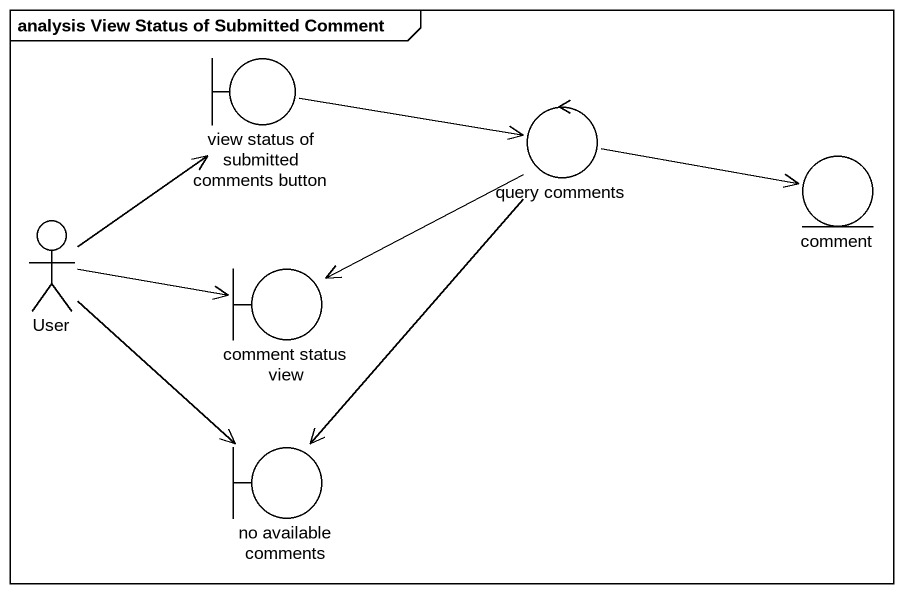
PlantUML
@startuml
mainframe analysis View Status of Submitted Comment
boundary "view status of submitted comments button" as view_status_of_submitted
control "query comments" as query_comments
entity comment
actor User
boundary "comment status view" as comment_status_view
boundary "no available comments" as no_available_comments
view_status_of_submitted -right-> query_comments
query_comments -right-> comment
query_comments -left-> comment_status_view
query_comments --> no_available_comments
User -up-> view_status_of_submitted
User -right-> comment_status_view
User --> no_available_comments
@enduml
